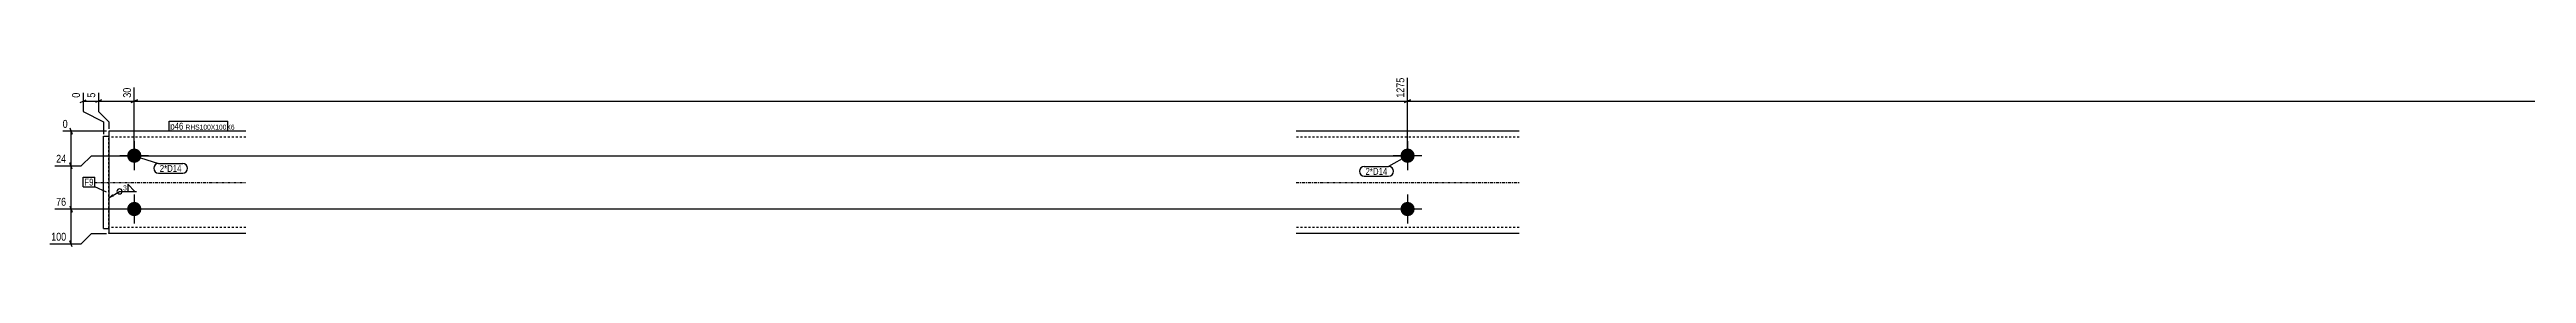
# Model space of a CAD drawing. Header units: millimetres. Extents: x 5 to 25999, y 5 to 648.
# Drawn here: x 5 to 2426, y 5 to 171 of the extents above; entities that cross this region are included whole.
import ezdxf

# ---------------------------------------------------------------- set-up
doc = ezdxf.new("R2010")
doc.units = ezdxf.units.MM
doc.linetypes.add('DXK_LINE_DOT2', pattern=[3.9198, 1.9599, -1.9599])
doc.linetypes.add('DXK_LINE_DOT3', pattern=[5.9187, 2.979, -0.9799, 0.9799, -0.9799])
for name, color, linetype in [('MÅLSÆTNING', 7, 'Continuous'), ('STÅL', 7, 'Continuous'), ('TEKST', 7, 'Continuous')]:
    doc.layers.add(name, color=color, linetype=linetype)
doc.styles.add('Arial Narrow', font='ARIALN.TTF', dxfattribs={"height": 0.2})

msp = doc.modelspace()

# ---------------------------------------------------------------- hatches: boundary and pattern name
at = {"layer": 'STÅL', "linetype": 'Continuous'}
for points in [[(87.5, 86.8, -1), (87.5, 100.8, -1)], [(1332.4, 86.8, -1), (1332.4, 100.8, -1)], [(87.5, 34.8, -1), (87.5, 48.8, -1)], [(1332.4, 34.8, -1), (1332.4, 48.8, -1)]]:
    msp.add_hatch(color=96, dxfattribs=at).paths.add_polyline_path(points)

# ---------------------------------------------------------------- linework, layer by layer
at = {"layer": 'MÅLSÆTNING', "color": 7, "linetype": 'Continuous'}
for p, q in [((1332.4, 95.8), (1332.4, 169.8)), ((34.5, 145.7), (40.5, 148.1)), ((37.5, 155.2), (37.5, 136.9)), ((37.5, 146.9), (52.5, 146.9)), ((55.5, 148.1), (49.5, 145.7)), ((55.5, 148.1), (49.5, 145.7)), ((52.5, 155.2), (52.5, 136.9)), ((52.5, 155.2), (52.5, 136.9)), ((52.5, 146.9), (87.5, 146.9)), ((84.5, 145.7), (90.5, 148.1)), ((87.5, 95.8), (87.5, 160.1)), ((1329.4, 145.7), (1335.4, 148.1)), ((37.5, 136.9), (57.5, 126.9)), ((52.5, 136.9), (62.5, 126.9)), ((52.5, 136.9), (62.5, 126.9)), ((57.5, 126.9), (57.5, 114.8)), ((62.5, 126.9), (62.5, 119.8)), ((62.5, 126.9), (62.5, 119.8)), ((60.5, 117.8), (17.5, 117.8)), ((24.5, 120.8), (26.9, 114.8)), ((9.7, 83.8), (35.7, 83.8)), ((26.9, 80.8), (24.5, 86.8)), ((25.7, 41.8), (25.7, 83.8)), ((35.7, 83.8), (45.7, 93.8)), ((35.7, 83.8), (45.7, 93.8)), ((45.7, 93.8), (1330.4, 93.8)), ((45.7, 93.8), (1330.4, 93.8)), ((1330.4, 41.8), (9.7, 41.8)), ((1330.4, 41.8), (9.7, 41.8)), ((24.5, 44.8), (26.9, 38.8)), ((24.5, 44.8), (26.9, 38.8)), ((25.7, 7.8), (25.7, 41.8)), ((4.8, 7.8), (35.7, 7.8)), ((26.9, 4.8), (24.5, 10.8)), ((35.7, 7.8), (45.7, 17.8)), ((45.7, 17.8), (60.5, 17.8))]:
    msp.add_line(p, q, dxfattribs=at)
at = {"layer": 'STÅL', "color": 2, "linetype": 'Continuous'}
for p, q in [((57.5, 22.8), (57.5, 112.8)), ((57.5, 112.8), (62.5, 112.8)), ((196.5, 117.8), (62.5, 117.8)), ((62.5, 117.8), (62.5, 18.7)), ((1441.4, 117.8), (1223.4, 117.8)), ((57.5, 22.8), (62.5, 22.8)), ((62.5, 17.8), (62.5, 18.7)), ((196.5, 17.8), (62.5, 17.8)), ((1441.4, 17.8), (1223.4, 17.8))]:
    msp.add_line(p, q, dxfattribs=at)
at = {"layer": 'STÅL', "color": 7, "linetype": 'DXK_LINE_DOT2'}
for p, q in [((62.5, 22.8), (62.5, 112.8)), ((196.5, 111.8), (62.5, 111.8)), ((1441.4, 111.8), (1223.4, 111.8)), ((62.5, 23.8), (62.5, 24.3)), ((196.5, 23.8), (62.5, 23.8)), ((1441.4, 23.8), (1223.4, 23.8))]:
    msp.add_line(p, q, dxfattribs=at)
at = {"layer": 'STÅL', "color": 96, "linetype": 'Continuous'}
for p, q in [((87.5, 107.8), (87.5, 79.8)), ((1332.4, 107.8), (1332.4, 79.8)), ((101.5, 93.8), (73.5, 93.8)), ((1346.4, 93.8), (1318.4, 93.8)), ((87.5, 55.8), (87.5, 27.8)), ((1332.4, 55.8), (1332.4, 27.8)), ((101.5, 41.8), (73.5, 41.8)), ((1346.4, 41.8), (1318.4, 41.8))]:
    msp.add_line(p, q, dxfattribs=at)
at = {"layer": 'STÅL', "color": 7, "linetype": 'DXK_LINE_DOT3'}
for p, q in [((42.5, 67.8), (196.5, 67.8)), ((1223.4, 67.8), (1441.4, 67.8))]:
    msp.add_line(p, q, dxfattribs=at)

# ---------------------------------------------------------------- next in the draw order: wipeouts: each hides what was drawn before it
at = {"color": 0, "linetype": 'Continuous'}
for points in [[(50.9, 156.8), (39.7, 156.8), (39.7, 148.7), (50.9, 148.7)], [(85.9, 161.7), (74.7, 161.7), (74.7, 148.7), (85.9, 148.7)], [(22.5, 85.4), (22.5, 96.6), (9.5, 96.6), (9.5, 85.4)], [(22.5, 43.4), (22.5, 54.6), (9.5, 54.6), (9.5, 43.4)], [(22.5, 9.4), (22.5, 20.6), (4.7, 20.6), (4.7, 9.4)]]:
    msp.add_wipeout(points, dxfattribs=at).dxf.layer = 'MÅLSÆTNING'
at = {"color": 0}
for points in [[(135.5, 119.2), (135.5, 126.2), (122.7, 126.2), (122.7, 119.2)], [(133.7, 78), (133.7, 85), (112.4, 85), (112.4, 78)], [(1312.7, 75.1), (1312.7, 82.1), (1291.3, 82.1), (1291.3, 75.1)], [(80.1, 59.6), (80.1, 65.4), (76.2, 65.4), (76.2, 59.6)]]:
    msp.add_wipeout(points, dxfattribs=at).dxf.layer = 'TEKST'

# ---------------------------------------------------------------- next in the draw order: hatches: boundary and pattern name
at = {"layer": 'TEKST', "linetype": 'Continuous'}
msp.add_hatch(color=3, dxfattribs=at).paths.add_polyline_path([(67.5, 54.1), (62.5, 52.6), (66.2, 56.3)])

# ---------------------------------------------------------------- next in the draw order: linework, layer by layer
at = {"layer": 'MÅLSÆTNING', "color": 7, "linetype": 'Continuous'}
for p, q in [((90.5, 148.1), (84.5, 145.7)), ((87.5, 95.8), (87.5, 160.1)), ((87.5, 146.9), (1332.4, 146.9)), ((25.7, 83.8), (25.7, 117.8)), ((9.7, 83.8), (35.7, 83.8)), ((26.9, 80.8), (24.5, 86.8))]:
    msp.add_line(p, q, dxfattribs=at)
at = {"layer": 'TEKST', "color": 3, "linetype": 'Continuous'}
for p, q in [((62.5, 52.6), (73.1, 59)), ((73.1, 59), (89.7, 59)), ((88.2, 59), (81.1, 66.1)), ((81.1, 66.1), (81.1, 59)), ((81.1, 59), (88.2, 59))]:
    msp.add_line(p, q, dxfattribs=at)
for start, end in [(90, 270), (270, 90)]:
    msp.add_arc((73.1, 59), 2.5, start, end, dxfattribs=at)

# ---------------------------------------------------------------- next in the draw order: texts
at = {"layer": 'MÅLSÆTNING', "color": 3, "linetype": 'Continuous', "style": 'Arial Narrow'}
msp.add_text('30', height=7.64, rotation=90.0002, dxfattribs=at).set_placement((84.3, 150.3))
for s, p in [('24', (11.1, 87)), ('76', (11.1, 45)), ('100', (6.3, 11))]:
    msp.add_text(s, height=7.64, dxfattribs=at).set_placement(p)
at = {"layer": 'TEKST', "color": 3, "style": 'Arial Narrow'}
msp.add_text('3', height=4.77, dxfattribs=at).set_placement((76.6, 60))

# ---------------------------------------------------------------- next in the draw order: wipeouts: each hides what was drawn before it
at = {"color": 0, "linetype": 'Continuous'}
msp.add_wipeout([(35.9, 156.8), (24.7, 156.8), (24.7, 148.7), (35.9, 148.7)], dxfattribs=at).dxf.layer = 'MÅLSÆTNING'
at = {"color": 0}
for points in [[(135.5, 119.2), (135.5, 126.2), (122.7, 126.2), (122.7, 119.2)], [(133.7, 78), (133.7, 85), (112.4, 85), (112.4, 78)], [(1312.7, 75.1), (1312.7, 82.1), (1291.3, 82.1), (1291.3, 75.1)]]:
    msp.add_wipeout(points, dxfattribs=at).dxf.layer = 'TEKST'

# ---------------------------------------------------------------- next in the draw order: linework, layer by layer
at = {"layer": 'TEKST', "color": 7, "linetype": 'Continuous'}
for p, q in [((121.5, 118), (121.5, 127.4)), ((87.5, 93.8), (111.2, 86.2)), ((111.2, 86.2), (134.9, 86.2)), ((111.2, 76.8), (134.9, 76.8)), ((1290.1, 83.3), (1313.9, 83.3)), ((1290.1, 73.9), (1313.9, 73.9)), ((1332.4, 93.8), (1313.9, 83.3))]:
    msp.add_line(p, q, dxfattribs=at)
for centre, start, end in [((111.2, 81.5), 90, 270), ((134.9, 81.5), 270, 90), ((1290.1, 78.6), 90, 270), ((1313.9, 78.6), 270, 90)]:
    msp.add_arc(centre, 4.7, start, end, dxfattribs=at)

# ---------------------------------------------------------------- next in the draw order: texts
at = {"layer": 'MÅLSÆTNING', "color": 3, "linetype": 'Continuous', "style": 'Arial Narrow'}
for s, p in [('0', (34.3, 150.3)), ('5', (49.3, 150.3))]:
    msp.add_text(s, height=7.64, rotation=90.0002, dxfattribs=at).set_placement(p)
at = {"layer": 'TEKST', "color": 3, "style": 'Arial Narrow'}
for p in [(112.4, 78), (1291.3, 75.1)]:
    msp.add_text('2*D14', height=6.68, dxfattribs=at).set_placement(p)

# ---------------------------------------------------------------- next in the draw order: wipeouts: each hides what was drawn before it
at = {"color": 0, "linetype": 'Continuous'}
for points in [[(1330.8, 171.4), (1319.6, 171.4), (1319.6, 148.7), (1330.8, 148.7)], [(23.9, 119.4), (23.9, 130.6), (15.9, 130.6), (15.9, 119.4)]]:
    msp.add_wipeout(points, dxfattribs=at).dxf.layer = 'MÅLSÆTNING'
at = {"color": 0}
for points in [[(177.8, 119.2), (177.8, 124.2), (137.6, 124.2), (137.6, 119.2)], [(47.6, 64.7), (47.6, 71.7), (38.7, 71.7), (38.7, 64.7)]]:
    msp.add_wipeout(points, dxfattribs=at).dxf.layer = 'TEKST'

# ---------------------------------------------------------------- next in the draw order: linework, layer by layer
at = {"layer": 'MÅLSÆTNING', "color": 7, "linetype": 'Continuous'}
for p, q in [((1332.4, 95.8), (1332.4, 169.8)), ((1335.4, 148.1), (1329.4, 145.7)), ((1332.4, 146.9), (3397.4, 146.9))]:
    msp.add_line(p, q, dxfattribs=at)

# ---------------------------------------------------------------- next in the draw order: texts
at = {"layer": 'MÅLSÆTNING', "color": 3, "linetype": 'Continuous', "style": 'Arial Narrow'}
msp.add_text('1275', height=7.64, rotation=90.0002, dxfattribs=at).set_placement((1329.2, 150.3))
msp.add_text('0', height=7.64, dxfattribs=at).set_placement((17.5, 121))

# ---------------------------------------------------------------- next in the draw order: wipeouts: each hides what was drawn before it
at = {"color": 0}
for points in [[(177.8, 119.2), (177.8, 124.2), (137.6, 124.2), (137.6, 119.2)], [(47.6, 64.7), (47.6, 71.7), (38.7, 71.7), (38.7, 64.7)]]:
    msp.add_wipeout(points, dxfattribs=at).dxf.layer = 'TEKST'

# ---------------------------------------------------------------- next in the draw order: linework, layer by layer
at = {"layer": 'TEKST', "color": 7, "linetype": 'Continuous'}
for p, q in [((121.5, 127.4), (179, 127.4)), ((179, 118), (179, 127.4)), ((121.5, 118), (179, 118)), ((37.5, 72.9), (48.8, 72.9)), ((37.5, 63.5), (37.5, 72.9)), ((48.8, 63.5), (48.8, 72.9)), ((37.5, 63.5), (48.8, 63.5)), ((60.5, 58.3), (48.8, 63.5))]:
    msp.add_line(p, q, dxfattribs=at)

# ---------------------------------------------------------------- next in the draw order: texts
at = {"layer": 'TEKST', "color": 3, "style": 'Arial Narrow'}
for s, height, p in [('p46', 6.68, (122.7, 119.2)), ('RHS100X100X6', 4.772, (137.6, 119.2)), ('F9', 6.68, (38.7, 64.7))]:
    msp.add_text(s, height=height, dxfattribs=at).set_placement(p)

doc.saveas('drawing.dxf')
